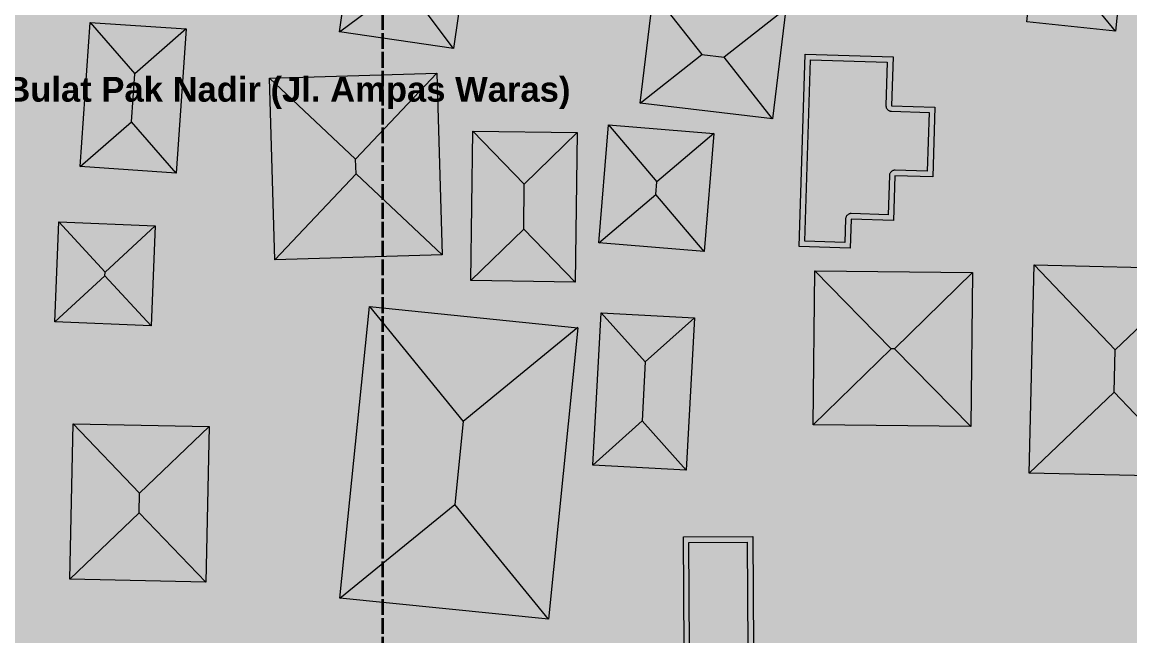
# Model space of a CAD drawing. Header units: metres. Extents: x 305909 to 307171, y 9156037 to 9156671.
# Drawn here: x 306410.9 to 306500.4, y 9156401.9 to 9156451.4 of the extents above; entities that cross this region are included whole.
import ezdxf

# ---------------------------------------------------------------- set-up
doc = ezdxf.new("R2010")
doc.units = ezdxf.units.M
doc.linetypes.add('DASHED', pattern=[1.524, 1.27, -0.254])
for name, color, linetype, lineweight, true_color in [('B-BANGUNAN_PERMUKIMAN', 7, 'Continuous', 13, 0xf0cd8c), ('B-BAYANGAN', 7, 'Continuous', 0, 0x76786c), ('T-BANGUNAN_KLASTER_INTI', 7, 'Continuous', 13, 0xe88c3c), ('T-KLASTER_TEMPE_INTI', 7, 'DASHED', 35, 0xd26e14), ('T-LABEL_ELEMEN', 7, 'Continuous', 0, 0x141414), ('Z-R', 7, 'Continuous', 0, 0xfaf4e6), ('Z-R-UT', 7, 'Continuous', 0, 0xffd699)]:
    doc.layers.add(name, color=color, linetype=linetype, lineweight=lineweight, true_color=true_color)
doc.styles.add('ARIALB', font='arialbd.ttf')

msp = doc.modelspace()

# ---------------------------------------------------------------- hatches: boundary and pattern name
at = {"layer": 'B-BANGUNAN_PERMUKIMAN', "true_color": 0xef9467}
h = msp.add_hatch(color=21, dxfattribs=at)
h.dxf.hatch_style = 1
h.paths.add_polyline_path([(306438.429, 9156463.728), (306442.364, 9156458.455), (306441.798, 9156454.565), (306436.525, 9156450.631), (306438.429, 9156463.728)])
at = {"layer": 'B-BANGUNAN_PERMUKIMAN', "true_color": 0xb87350}
h = msp.add_hatch(color=35, dxfattribs=at)
h.dxf.hatch_style = 1
h.paths.add_polyline_path([(306441.798, 9156454.565), (306442.364, 9156458.455), (306447.637, 9156462.389), (306445.732, 9156449.292), (306441.798, 9156454.565)])
at = {"layer": 'B-BANGUNAN_PERMUKIMAN', "true_color": 0xb97350}
h = msp.add_hatch(color=23, dxfattribs=at)
h.dxf.hatch_style = 1
h.paths.add_polyline_path([(306499.198, 9156450.703), (306495.991, 9156454.653), (306496.122, 9156455.91), (306500.072, 9156459.117), (306499.198, 9156450.703)])
at = {"layer": 'B-BANGUNAN_PERMUKIMAN', "true_color": 0xbf7753}
h = msp.add_hatch(color=23, dxfattribs=at)
h.dxf.hatch_style = 1
h.paths.add_polyline_path([(306436.525, 9156450.631), (306441.798, 9156454.565), (306445.732, 9156449.292), (306436.525, 9156450.631)])
at = {"layer": 'B-BANGUNAN_PERMUKIMAN', "true_color": 0xbe7652}
h = msp.add_hatch(color=23, dxfattribs=at)
h.dxf.hatch_style = 1
h.paths.add_polyline_path([(306495.991, 9156454.653), (306499.198, 9156450.703), (306492.042, 9156451.446), (306495.991, 9156454.653)])
at = {"layer": 'B-BANGUNAN_PERMUKIMAN', "true_color": 0xee9467}
h = msp.add_hatch(color=21, dxfattribs=at)
h.dxf.hatch_style = 1
h.paths.add_polyline_path([(306465.799, 9156448.803), (306460.822, 9156444.883), (306461.879, 9156453.781), (306465.799, 9156448.803)])
at = {"layer": 'B-BANGUNAN_PERMUKIMAN', "true_color": 0xe89165}
h = msp.add_hatch(color=33, dxfattribs=at)
h.dxf.hatch_style = 1
h.paths.add_polyline_path([(306467.59, 9156448.59), (306465.799, 9156448.803), (306461.879, 9156453.781), (306472.568, 9156452.511), (306467.59, 9156448.59)])
at = {"layer": 'B-BANGUNAN_PERMUKIMAN', "true_color": 0xb97350}
h = msp.add_hatch(color=23, dxfattribs=at)
h.dxf.hatch_style = 1
h.paths.add_polyline_path([(306471.511, 9156443.613), (306467.59, 9156448.59), (306472.568, 9156452.511), (306472.568, 9156452.511), (306471.511, 9156443.613)])
at = {"layer": 'B-BANGUNAN_PERMUKIMAN', "true_color": 0xed9367}
h = msp.add_hatch(color=21, dxfattribs=at)
h.dxf.hatch_style = 1
h.paths.add_polyline_path([(306416.382, 9156451.405), (306419.997, 9156447.261), (306419.733, 9156443.379), (306415.588, 9156439.763), (306416.382, 9156451.405)])
at = {"layer": 'B-BANGUNAN_PERMUKIMAN', "true_color": 0xea9165}
h = msp.add_hatch(color=33, dxfattribs=at)
h.dxf.hatch_style = 1
h.paths.add_polyline_path([(306424.142, 9156450.876), (306419.997, 9156447.261), (306416.382, 9156451.405), (306424.142, 9156450.876)])
at = {"layer": 'B-BANGUNAN_PERMUKIMAN', "true_color": 0xba7450}
h = msp.add_hatch(color=23, dxfattribs=at)
h.dxf.hatch_style = 1
h.paths.add_polyline_path([(306419.733, 9156443.379), (306419.997, 9156447.261), (306424.142, 9156450.876), (306423.348, 9156439.235), (306419.733, 9156443.379)])
at = {"layer": 'B-BANGUNAN_PERMUKIMAN', "true_color": 0xd4845c}
h = msp.add_hatch(color=23, dxfattribs=at)
h.dxf.hatch_style = 1
h.paths.add_polyline_path([(306484.615, 9156444.571), (306484.442, 9156438.923), (306481.392, 9156439.016), (306481.281, 9156435.41), (306477.855, 9156435.515), (306477.783, 9156433.169), (306473.66, 9156433.295), (306474.136, 9156448.852), (306481.236, 9156448.635), (306481.115, 9156444.678), (306484.615, 9156444.571)])
at = {"layer": 'B-BANGUNAN_PERMUKIMAN', "true_color": 0xbf7652}
h = msp.add_hatch(color=23, dxfattribs=at)
h.dxf.hatch_style = 1
h.paths.add_polyline_path([(306465.799, 9156448.803), (306467.59, 9156448.59), (306471.511, 9156443.613), (306460.821, 9156444.883), (306460.822, 9156444.883), (306465.799, 9156448.803)])
at = {"layer": 'B-BANGUNAN_PERMUKIMAN', "true_color": 0xec9366}
h = msp.add_hatch(color=33, dxfattribs=at)
h.dxf.hatch_style = 1
h.paths.add_polyline_path([(306444.382, 9156447.304), (306437.834, 9156440.359), (306430.889, 9156446.907), (306444.382, 9156447.304)])
at = {"layer": 'B-BANGUNAN_PERMUKIMAN', "true_color": 0xbc7551}
h = msp.add_hatch(color=23, dxfattribs=at)
h.dxf.hatch_style = 1
h.paths.add_polyline_path([(306444.814, 9156432.621), (306444.814, 9156432.621), (306437.869, 9156439.169), (306437.834, 9156440.359), (306444.382, 9156447.304), (306444.814, 9156432.621)])
at = {"layer": 'B-BANGUNAN_PERMUKIMAN', "true_color": 0xeb9266}
h = msp.add_hatch(color=33, dxfattribs=at)
h.dxf.hatch_style = 1
h.paths.add_polyline_path([(306437.834, 9156440.359), (306437.869, 9156439.169), (306431.321, 9156432.224), (306430.889, 9156446.907), (306437.834, 9156440.359)])
at = {"layer": 'B-BANGUNAN_PERMUKIMAN', "true_color": 0xbd7652}
h = msp.add_hatch(color=23, dxfattribs=at)
h.dxf.hatch_style = 1
h.paths.add_polyline_path([(306419.733, 9156443.379), (306423.348, 9156439.235), (306423.348, 9156439.234), (306415.588, 9156439.763), (306419.733, 9156443.379)])
at = {"layer": 'B-BANGUNAN_PERMUKIMAN', "true_color": 0xec9366}
h = msp.add_hatch(color=33, dxfattribs=at)
h.dxf.hatch_style = 1
h.paths.add_polyline_path([(306447.302, 9156442.613), (306451.456, 9156438.348), (306451.408, 9156434.702), (306447.144, 9156430.548), (306447.302, 9156442.613)])
at = {"layer": 'B-BANGUNAN_PERMUKIMAN', "true_color": 0xeb9266}
h = msp.add_hatch(color=33, dxfattribs=at)
h.dxf.hatch_style = 1
h.paths.add_polyline_path([(306455.721, 9156442.502), (306455.721, 9156442.502), (306451.456, 9156438.348), (306447.302, 9156442.613), (306455.721, 9156442.502)])
at = {"layer": 'B-BANGUNAN_PERMUKIMAN', "true_color": 0xed9467}
h = msp.add_hatch(color=21, dxfattribs=at)
h.dxf.hatch_style = 1
h.paths.add_polyline_path([(306458.261, 9156443.137), (306462.163, 9156438.526), (306462.079, 9156437.514), (306457.467, 9156433.612), (306458.261, 9156443.137)])
at = {"layer": 'B-BANGUNAN_PERMUKIMAN', "true_color": 0xe99165}
h = msp.add_hatch(color=33, dxfattribs=at)
h.dxf.hatch_style = 1
h.paths.add_polyline_path([(306462.163, 9156438.526), (306458.261, 9156443.137), (306466.774, 9156442.428), (306462.163, 9156438.526)])
at = {"layer": 'B-BANGUNAN_PERMUKIMAN', "true_color": 0xbb7451}
h = msp.add_hatch(color=23, dxfattribs=at)
h.dxf.hatch_style = 1
h.paths.add_polyline_path([(306451.408, 9156434.702), (306451.456, 9156438.348), (306455.721, 9156442.502), (306455.562, 9156430.437), (306455.562, 9156430.437), (306451.408, 9156434.702)])
at = {"layer": 'B-BANGUNAN_PERMUKIMAN', "true_color": 0xba7350}
h = msp.add_hatch(color=23, dxfattribs=at)
h.dxf.hatch_style = 1
h.paths.add_polyline_path([(306462.079, 9156437.514), (306462.163, 9156438.526), (306466.774, 9156442.428), (306466.774, 9156442.428), (306465.981, 9156432.903), (306462.079, 9156437.514)])
at = {"layer": 'B-BANGUNAN_PERMUKIMAN', "true_color": 0xbb7451}
h = msp.add_hatch(color=23, dxfattribs=at)
h.dxf.hatch_style = 1
h.paths.add_polyline_path([(306437.869, 9156439.169), (306444.814, 9156432.621), (306431.321, 9156432.224), (306431.321, 9156432.224), (306437.869, 9156439.169)])
at = {"layer": 'B-BANGUNAN_PERMUKIMAN', "true_color": 0xbe7652}
h = msp.add_hatch(color=23, dxfattribs=at)
h.dxf.hatch_style = 1
h.paths.add_polyline_path([(306462.079, 9156437.514), (306465.981, 9156432.903), (306457.467, 9156433.612), (306462.079, 9156437.514)])
at = {"layer": 'B-BANGUNAN_PERMUKIMAN', "true_color": 0xec9366}
h = msp.add_hatch(color=33, dxfattribs=at)
h.dxf.hatch_style = 1
h.paths.add_polyline_path([(306417.598, 9156431.244), (306417.586, 9156430.939), (306413.538, 9156427.209), (306413.537, 9156427.209), (306413.867, 9156435.292), (306417.598, 9156431.244)])
at = {"layer": 'B-BANGUNAN_PERMUKIMAN', "true_color": 0xea9265}
h = msp.add_hatch(color=33, dxfattribs=at)
h.dxf.hatch_style = 1
h.paths.add_polyline_path([(306421.646, 9156434.974), (306417.598, 9156431.244), (306413.867, 9156435.292), (306421.646, 9156434.974)])
at = {"layer": 'B-BANGUNAN_PERMUKIMAN', "true_color": 0xbb7451}
h = msp.add_hatch(color=23, dxfattribs=at)
h.dxf.hatch_style = 1
h.paths.add_polyline_path([(306421.316, 9156426.891), (306417.586, 9156430.939), (306417.598, 9156431.244), (306421.646, 9156434.974), (306421.316, 9156426.891)])
at = {"layer": 'B-BANGUNAN_PERMUKIMAN', "true_color": 0xbc7551}
h = msp.add_hatch(color=23, dxfattribs=at)
h.dxf.hatch_style = 1
h.paths.add_polyline_path([(306451.408, 9156434.702), (306455.562, 9156430.437), (306447.144, 9156430.548), (306451.408, 9156434.702)])
at = {"layer": 'B-BANGUNAN_PERMUKIMAN', "true_color": 0xec9366}
h = msp.add_hatch(color=33, dxfattribs=at)
h.dxf.hatch_style = 1
h.paths.add_polyline_path([(306474.932, 9156431.339), (306474.932, 9156431.339), (306481.084, 9156425.055), (306474.8, 9156418.903), (306474.932, 9156431.339)])
at = {"layer": 'B-BANGUNAN_PERMUKIMAN', "true_color": 0xeb9266}
h = msp.add_hatch(color=33, dxfattribs=at)
h.dxf.hatch_style = 1
h.paths.add_polyline_path([(306481.362, 9156425.052), (306481.084, 9156425.055), (306474.932, 9156431.339), (306487.646, 9156431.204), (306481.362, 9156425.052)])
at = {"layer": 'B-BANGUNAN_PERMUKIMAN', "true_color": 0xbb7451}
h = msp.add_hatch(color=23, dxfattribs=at)
h.dxf.hatch_style = 1
h.paths.add_polyline_path([(306481.362, 9156425.052), (306487.646, 9156431.204), (306487.514, 9156418.768), (306481.362, 9156425.052)])
at = {"layer": 'B-BANGUNAN_PERMUKIMAN', "true_color": 0xec9366}
h = msp.add_hatch(color=33, dxfattribs=at)
h.dxf.hatch_style = 1
h.paths.add_polyline_path([(306499.167, 9156424.96), (306499.086, 9156421.55), (306492.232, 9156415.013), (306492.232, 9156415.013), (306492.629, 9156431.814), (306499.167, 9156424.96)])
at = {"layer": 'B-BANGUNAN_PERMUKIMAN', "true_color": 0xeb9266}
h = msp.add_hatch(color=33, dxfattribs=at)
h.dxf.hatch_style = 1
h.paths.add_polyline_path([(306506.021, 9156431.497), (306506.021, 9156431.497), (306499.167, 9156424.96), (306492.629, 9156431.814), (306506.021, 9156431.497)])
at = {"layer": 'B-BANGUNAN_PERMUKIMAN', "true_color": 0xbb7451}
h = msp.add_hatch(color=23, dxfattribs=at)
h.dxf.hatch_style = 1
h.paths.add_polyline_path([(306499.086, 9156421.55), (306499.167, 9156424.96), (306506.021, 9156431.497), (306505.624, 9156414.696), (306499.086, 9156421.55)])
at = {"layer": 'B-BANGUNAN_PERMUKIMAN', "true_color": 0xbd7552}
h = msp.add_hatch(color=23, dxfattribs=at)
h.dxf.hatch_style = 1
h.paths.add_polyline_path([(306417.586, 9156430.939), (306421.316, 9156426.891), (306413.538, 9156427.209), (306417.586, 9156430.939)])
at = {"layer": 'B-BANGUNAN_PERMUKIMAN', "true_color": 0xee9467}
h = msp.add_hatch(color=21, dxfattribs=at)
h.dxf.hatch_style = 1
h.paths.add_polyline_path([(306446.519, 9156419.182), (306445.84, 9156412.477), (306436.568, 9156404.907), (306438.949, 9156428.455), (306446.519, 9156419.182)])
at = {"layer": 'B-BANGUNAN_PERMUKIMAN', "true_color": 0xe99165}
h = msp.add_hatch(color=33, dxfattribs=at)
h.dxf.hatch_style = 1
h.paths.add_polyline_path([(306446.519, 9156419.182), (306438.949, 9156428.455), (306455.791, 9156426.752), (306446.519, 9156419.182)])
at = {"layer": 'B-BANGUNAN_PERMUKIMAN', "true_color": 0xed9366}
h = msp.add_hatch(color=21, dxfattribs=at)
h.dxf.hatch_style = 1
h.paths.add_polyline_path([(306461.222, 9156423.979), (306460.966, 9156419.216), (306456.993, 9156415.649), (306457.655, 9156427.952), (306461.222, 9156423.979)])
at = {"layer": 'B-BANGUNAN_PERMUKIMAN', "true_color": 0xea9265}
h = msp.add_hatch(color=33, dxfattribs=at)
h.dxf.hatch_style = 1
h.paths.add_polyline_path([(306461.222, 9156423.979), (306457.655, 9156427.952), (306457.655, 9156427.952), (306465.195, 9156427.547), (306461.222, 9156423.979)])
at = {"layer": 'B-BANGUNAN_PERMUKIMAN', "true_color": 0xba7451}
h = msp.add_hatch(color=23, dxfattribs=at)
h.dxf.hatch_style = 1
h.paths.add_polyline_path([(306464.533, 9156415.244), (306464.533, 9156415.244), (306460.966, 9156419.216), (306461.222, 9156423.979), (306465.195, 9156427.547), (306464.533, 9156415.244)])
at = {"layer": 'B-BANGUNAN_PERMUKIMAN', "true_color": 0xb97350}
h = msp.add_hatch(color=23, dxfattribs=at)
h.dxf.hatch_style = 1
h.paths.add_polyline_path([(306453.41, 9156403.204), (306445.84, 9156412.477), (306446.519, 9156419.182), (306455.791, 9156426.752), (306455.792, 9156426.751), (306453.41, 9156403.204)])
at = {"layer": 'B-BANGUNAN_PERMUKIMAN', "true_color": 0xbc7551}
h = msp.add_hatch(color=23, dxfattribs=at)
h.dxf.hatch_style = 1
h.paths.add_polyline_path([(306474.8, 9156418.903), (306481.084, 9156425.055), (306481.362, 9156425.052), (306487.514, 9156418.768), (306474.8, 9156418.903)])
h = msp.add_hatch(color=23, dxfattribs=at)
h.dxf.hatch_style = 1
h.paths.add_polyline_path([(306499.086, 9156421.55), (306505.624, 9156414.696), (306505.624, 9156414.696), (306492.232, 9156415.013), (306499.086, 9156421.55)])
at = {"layer": 'B-BANGUNAN_PERMUKIMAN', "true_color": 0xec9366}
h = msp.add_hatch(color=33, dxfattribs=at)
h.dxf.hatch_style = 1
h.paths.add_polyline_path([(306415.014, 9156418.994), (306420.389, 9156413.388), (306420.355, 9156411.801), (306414.749, 9156406.426), (306414.749, 9156406.426), (306415.014, 9156418.994)])
at = {"layer": 'B-BANGUNAN_PERMUKIMAN', "true_color": 0xeb9266}
h = msp.add_hatch(color=33, dxfattribs=at)
h.dxf.hatch_style = 1
h.paths.add_polyline_path([(306425.995, 9156418.762), (306425.995, 9156418.762), (306420.389, 9156413.388), (306415.014, 9156418.994), (306425.995, 9156418.762)])
at = {"layer": 'B-BANGUNAN_PERMUKIMAN', "true_color": 0xbb7451}
h = msp.add_hatch(color=23, dxfattribs=at)
h.dxf.hatch_style = 1
h.paths.add_polyline_path([(306420.355, 9156411.801), (306420.389, 9156413.388), (306425.995, 9156418.762), (306425.73, 9156406.195), (306420.355, 9156411.801)])
at = {"layer": 'B-BANGUNAN_PERMUKIMAN', "true_color": 0xbd7552}
h = msp.add_hatch(color=23, dxfattribs=at)
h.dxf.hatch_style = 1
h.paths.add_polyline_path([(306460.966, 9156419.216), (306464.533, 9156415.244), (306456.993, 9156415.649), (306460.966, 9156419.216)])
at = {"layer": 'B-BANGUNAN_PERMUKIMAN', "true_color": 0xbe7652}
h = msp.add_hatch(color=23, dxfattribs=at)
h.dxf.hatch_style = 1
h.paths.add_polyline_path([(306436.568, 9156404.907), (306436.568, 9156404.907), (306445.84, 9156412.477), (306453.41, 9156403.204), (306436.568, 9156404.907)])
at = {"layer": 'B-BANGUNAN_PERMUKIMAN', "true_color": 0xbc7551}
h = msp.add_hatch(color=23, dxfattribs=at)
h.dxf.hatch_style = 1
h.paths.add_polyline_path([(306420.355, 9156411.801), (306425.73, 9156406.195), (306414.749, 9156406.426), (306420.355, 9156411.801)])
at = {"layer": 'B-BANGUNAN_PERMUKIMAN', "true_color": 0xd4845c}
h = msp.add_hatch(color=23, dxfattribs=at)
h.dxf.hatch_style = 1
h.paths.add_polyline_path([(306469.911, 9156409.888), (306469.968, 9156400.901), (306486.054, 9156401.002), (306486.116, 9156391.153), (306460.875, 9156390.994), (306460.813, 9156400.843), (306464.36, 9156400.866), (306464.303, 9156409.852), (306469.911, 9156409.888)])
at = {"layer": 'B-BAYANGAN', "true_color": 0x76786c}
h = msp.add_hatch(color=8, dxfattribs=at)
h.dxf.hatch_style = 1
h.paths.add_polyline_path([(306448.387, 9156461.639), (306446.482, 9156448.542), (306437.274, 9156449.881), (306439.179, 9156462.978), (306448.387, 9156461.639)])
h = msp.add_hatch(color=8, dxfattribs=at)
h.dxf.hatch_style = 1
h.paths.add_polyline_path([(306435.717, 9156460.501), (306434.681, 9156450.992), (306425.788, 9156451.961), (306426.823, 9156461.47), (306435.717, 9156460.501)])
h = msp.add_hatch(color=8, dxfattribs=at)
h.dxf.hatch_style = 1
h.paths.add_polyline_path([(306435.717, 9156460.501), (306434.681, 9156450.992), (306425.788, 9156451.961), (306426.823, 9156461.47), (306435.717, 9156460.501)])
h = msp.add_hatch(color=8, dxfattribs=at)
h.dxf.hatch_style = 1
h.paths.add_polyline_path([(306500.822, 9156458.367), (306499.948, 9156449.953), (306492.791, 9156450.696), (306493.664, 9156459.109), (306500.822, 9156458.367)])
h = msp.add_hatch(color=8, dxfattribs=at)
h.dxf.hatch_style = 1
h.paths.add_polyline_path([(306473.318, 9156451.761), (306472.261, 9156442.863), (306461.571, 9156444.133), (306462.629, 9156453.031), (306473.318, 9156451.761)])
h = msp.add_hatch(color=8, dxfattribs=at)
h.dxf.hatch_style = 1
h.paths.add_polyline_path([(306424.892, 9156450.126), (306424.098, 9156438.484), (306416.338, 9156439.013), (306417.132, 9156450.655), (306424.892, 9156450.126)])
h = msp.add_hatch(color=8, dxfattribs=at)
h.dxf.hatch_style = 1
h.paths.add_polyline_path([(306424.892, 9156450.126), (306424.098, 9156438.484), (306416.338, 9156439.013), (306417.132, 9156450.655), (306424.892, 9156450.126)])
h = msp.add_hatch(color=8, dxfattribs=at)
h.dxf.hatch_style = 1
h.paths.add_polyline_path([(306485.365, 9156443.821), (306485.192, 9156438.173), (306482.142, 9156438.266), (306482.031, 9156434.66), (306478.605, 9156434.765), (306478.533, 9156432.419), (306474.41, 9156432.545), (306474.886, 9156448.102), (306481.986, 9156447.885), (306481.865, 9156443.928), (306485.365, 9156443.821)])
h = msp.add_hatch(color=8, dxfattribs=at)
h.dxf.hatch_style = 1
h.paths.add_polyline_path([(306445.564, 9156431.871), (306432.071, 9156431.474), (306431.639, 9156446.157), (306445.133, 9156446.554), (306445.564, 9156431.871)])
h = msp.add_hatch(color=8, dxfattribs=at)
h.dxf.hatch_style = 1
h.paths.add_polyline_path([(306445.564, 9156431.871), (306432.071, 9156431.474), (306431.639, 9156446.157), (306445.133, 9156446.554), (306445.564, 9156431.871)])
h = msp.add_hatch(color=8, dxfattribs=at)
h.dxf.hatch_style = 1
h.paths.add_polyline_path([(306456.471, 9156441.752), (306456.312, 9156429.687), (306447.894, 9156429.798), (306448.052, 9156441.863), (306456.471, 9156441.752)])
h = msp.add_hatch(color=8, dxfattribs=at)
h.dxf.hatch_style = 1
h.paths.add_polyline_path([(306467.524, 9156441.678), (306466.731, 9156432.153), (306458.217, 9156432.862), (306459.011, 9156442.387), (306467.524, 9156441.678)])
h = msp.add_hatch(color=8, dxfattribs=at)
h.dxf.hatch_style = 1
h.paths.add_polyline_path([(306422.396, 9156434.224), (306422.066, 9156426.141), (306414.287, 9156426.459), (306414.617, 9156434.542), (306422.396, 9156434.224)])
h = msp.add_hatch(color=8, dxfattribs=at)
h.dxf.hatch_style = 1
h.paths.add_polyline_path([(306422.396, 9156434.224), (306422.066, 9156426.141), (306414.287, 9156426.459), (306414.617, 9156434.542), (306422.396, 9156434.224)])
h = msp.add_hatch(color=8, dxfattribs=at)
h.dxf.hatch_style = 1
h.paths.add_polyline_path([(306506.771, 9156430.747), (306506.374, 9156413.946), (306492.982, 9156414.263), (306493.379, 9156431.064), (306506.771, 9156430.747)])
h = msp.add_hatch(color=8, dxfattribs=at)
h.dxf.hatch_style = 1
h.paths.add_polyline_path([(306488.396, 9156430.454), (306488.264, 9156418.018), (306475.55, 9156418.153), (306475.682, 9156430.589), (306488.396, 9156430.454)])
h = msp.add_hatch(color=8, dxfattribs=at)
h.dxf.hatch_style = 1
h.paths.add_polyline_path([(306456.542, 9156426.001), (306454.16, 9156402.454), (306437.317, 9156404.157), (306439.699, 9156427.705), (306456.542, 9156426.001)])
h = msp.add_hatch(color=8, dxfattribs=at)
h.dxf.hatch_style = 1
h.paths.add_polyline_path([(306465.945, 9156426.797), (306465.283, 9156414.494), (306457.743, 9156414.899), (306458.405, 9156427.202), (306465.945, 9156426.797)])
h = msp.add_hatch(color=8, dxfattribs=at)
h.dxf.hatch_style = 1
h.paths.add_polyline_path([(306426.745, 9156418.012), (306426.48, 9156405.445), (306415.499, 9156405.676), (306415.764, 9156418.244), (306426.745, 9156418.012)])
h = msp.add_hatch(color=8, dxfattribs=at)
h.dxf.hatch_style = 1
h.paths.add_polyline_path([(306426.745, 9156418.012), (306426.48, 9156405.445), (306415.499, 9156405.676), (306415.764, 9156418.244), (306426.745, 9156418.012)])
h = msp.add_hatch(color=8, dxfattribs=at)
h.dxf.hatch_style = 1
h.paths.add_polyline_path([(306470.661, 9156409.138), (306470.718, 9156400.151), (306486.804, 9156400.252), (306486.866, 9156390.403), (306461.625, 9156390.244), (306461.563, 9156400.093), (306465.11, 9156400.116), (306465.053, 9156409.102), (306470.661, 9156409.138)])
at = {"layer": 'T-BANGUNAN_KLASTER_INTI', "true_color": 0xffb32c}
h = msp.add_hatch(color=40, dxfattribs=at)
h.dxf.hatch_style = 1
h.paths.add_polyline_path([(306416.382, 9156451.405), (306419.997, 9156447.261), (306419.733, 9156443.379), (306415.588, 9156439.763), (306416.382, 9156451.405)])
at = {"layer": 'T-BANGUNAN_KLASTER_INTI', "true_color": 0xffb02c}
h = msp.add_hatch(color=40, dxfattribs=at)
h.dxf.hatch_style = 1
h.paths.add_polyline_path([(306424.142, 9156450.876), (306419.997, 9156447.261), (306416.382, 9156451.405), (306424.142, 9156450.876)])
at = {"layer": 'T-BANGUNAN_KLASTER_INTI', "true_color": 0xd18c23}
h = msp.add_hatch(color=42, dxfattribs=at)
h.dxf.hatch_style = 1
h.paths.add_polyline_path([(306419.733, 9156443.379), (306419.997, 9156447.261), (306424.142, 9156450.876), (306423.348, 9156439.235), (306419.733, 9156443.379)])
at = {"layer": 'T-BANGUNAN_KLASTER_INTI', "true_color": 0xffb22c}
h = msp.add_hatch(color=40, dxfattribs=at)
h.dxf.hatch_style = 1
h.paths.add_polyline_path([(306444.382, 9156447.304), (306437.834, 9156440.359), (306430.889, 9156446.907), (306444.382, 9156447.304)])
at = {"layer": 'T-BANGUNAN_KLASTER_INTI', "true_color": 0xd38e23}
h = msp.add_hatch(color=42, dxfattribs=at)
h.dxf.hatch_style = 1
h.paths.add_polyline_path([(306444.814, 9156432.621), (306444.814, 9156432.621), (306437.869, 9156439.169), (306437.834, 9156440.359), (306444.382, 9156447.304), (306444.814, 9156432.621)])
at = {"layer": 'T-BANGUNAN_KLASTER_INTI', "true_color": 0xffb12c}
h = msp.add_hatch(color=40, dxfattribs=at)
h.dxf.hatch_style = 1
h.paths.add_polyline_path([(306437.834, 9156440.359), (306437.869, 9156439.169), (306431.321, 9156432.224), (306430.889, 9156446.907), (306437.834, 9156440.359)])
at = {"layer": 'T-BANGUNAN_KLASTER_INTI', "true_color": 0xd48f23}
h = msp.add_hatch(color=42, dxfattribs=at)
h.dxf.hatch_style = 1
h.paths.add_polyline_path([(306419.733, 9156443.379), (306423.348, 9156439.235), (306423.348, 9156439.234), (306415.588, 9156439.763), (306419.733, 9156443.379)])
at = {"layer": 'T-BANGUNAN_KLASTER_INTI', "true_color": 0xd28d23}
h = msp.add_hatch(color=42, dxfattribs=at)
h.dxf.hatch_style = 1
h.paths.add_polyline_path([(306437.869, 9156439.169), (306444.814, 9156432.621), (306431.321, 9156432.224), (306431.321, 9156432.224), (306437.869, 9156439.169)])
at = {"layer": 'T-BANGUNAN_KLASTER_INTI', "true_color": 0xffb22c}
h = msp.add_hatch(color=40, dxfattribs=at)
h.dxf.hatch_style = 1
h.paths.add_polyline_path([(306417.598, 9156431.244), (306417.586, 9156430.939), (306413.538, 9156427.209), (306413.537, 9156427.209), (306413.867, 9156435.292), (306417.598, 9156431.244)])
at = {"layer": 'T-BANGUNAN_KLASTER_INTI', "true_color": 0xffb12c}
h = msp.add_hatch(color=40, dxfattribs=at)
h.dxf.hatch_style = 1
h.paths.add_polyline_path([(306421.646, 9156434.974), (306417.598, 9156431.244), (306413.867, 9156435.292), (306421.646, 9156434.974)])
at = {"layer": 'T-BANGUNAN_KLASTER_INTI', "true_color": 0xd18d23}
h = msp.add_hatch(color=42, dxfattribs=at)
h.dxf.hatch_style = 1
h.paths.add_polyline_path([(306421.316, 9156426.891), (306417.586, 9156430.939), (306417.598, 9156431.244), (306421.646, 9156434.974), (306421.316, 9156426.891)])
at = {"layer": 'T-BANGUNAN_KLASTER_INTI', "true_color": 0xd48e23}
h = msp.add_hatch(color=42, dxfattribs=at)
h.dxf.hatch_style = 1
h.paths.add_polyline_path([(306417.586, 9156430.939), (306421.316, 9156426.891), (306413.538, 9156427.209), (306417.586, 9156430.939)])
at = {"layer": 'T-BANGUNAN_KLASTER_INTI', "true_color": 0xffb22c}
h = msp.add_hatch(color=40, dxfattribs=at)
h.dxf.hatch_style = 1
h.paths.add_polyline_path([(306415.014, 9156418.994), (306420.389, 9156413.388), (306420.355, 9156411.801), (306414.749, 9156406.426), (306414.749, 9156406.426), (306415.014, 9156418.994)])
at = {"layer": 'T-BANGUNAN_KLASTER_INTI', "true_color": 0xffb12c}
h = msp.add_hatch(color=40, dxfattribs=at)
h.dxf.hatch_style = 1
h.paths.add_polyline_path([(306425.995, 9156418.762), (306425.995, 9156418.762), (306420.389, 9156413.388), (306415.014, 9156418.994), (306425.995, 9156418.762)])
at = {"layer": 'T-BANGUNAN_KLASTER_INTI', "true_color": 0xd28d23}
h = msp.add_hatch(color=42, dxfattribs=at)
h.dxf.hatch_style = 1
h.paths.add_polyline_path([(306420.355, 9156411.801), (306420.389, 9156413.388), (306425.995, 9156418.762), (306425.73, 9156406.195), (306420.355, 9156411.801)])
at = {"layer": 'T-BANGUNAN_KLASTER_INTI', "true_color": 0xd38e23}
h = msp.add_hatch(color=42, dxfattribs=at)
h.dxf.hatch_style = 1
h.paths.add_polyline_path([(306420.355, 9156411.801), (306425.73, 9156406.195), (306414.749, 9156406.426), (306420.355, 9156411.801)])
at = {"layer": 'Z-R', "true_color": 0xf4f2ec}
h = msp.add_hatch(color=7, dxfattribs=at)
h.dxf.hatch_style = 1
h.paths.add_polyline_path([(306624.289, 9156242.595), (306556.388, 9156238.052), (306554.003, 9156281.952), (306509.625, 9156279.089), (306499.604, 9156305.811), (306466.679, 9156301.994), (306472.882, 9156235.666), (306497.912, 9156229.062), (306526.804, 9156228.986), (306531.575, 9156219.919), (306532.491, 9156127.582), (306486.314, 9156132.333), (306393.989, 9156155.199), (306332.726, 9156171.593), (306288.72, 9156190.576), (306259.621, 9156211.151), (306259.621, 9156409.341), (306281.946, 9156409.003), (306338.236, 9156402.748), (306341.903, 9156461.433), (306341.903, 9156461.433), (306341.904, 9156461.433), (306369.777, 9156457.841), (306369.778, 9156457.841), (306369.779, 9156457.84), (306369.78, 9156457.84), (306369.78, 9156457.84), (306369.781, 9156457.839), (306369.782, 9156457.838), (306369.783, 9156457.838), (306369.783, 9156457.837), (306369.784, 9156457.836), (306369.784, 9156457.835), (306369.785, 9156457.834), (306369.785, 9156457.833), (306369.785, 9156457.832), (306369.785, 9156457.831), (306369.785, 9156457.83), (306369.785, 9156457.829), (306360, 9156400.45), (306360, 9156400.449), (306360, 9156400.449), (306360, 9156380), (306360, 9156380), (306360, 9156380), (306440, 9156380), (306440, 9156380), (306440, 9156380), (306440, 9156532.835), (306440, 9156532.835), (306440, 9156532.835), (306424.61, 9156536.081), (306424.61, 9156536.081), (306385.74, 9156542.791), (306385.74, 9156542.791), (306305.003, 9156549.608), (306305.003, 9156549.608), (306259.621, 9156554.648), (306259.621, 9156558.541), (306291.75, 9156555.548), (306369.455, 9156545.532), (306504.834, 9156523.084), (306572.178, 9156510.306), (306677.166, 9156490.276), (306764.133, 9156475.064), (306735.941, 9156145.416), (306694.109, 9156139.201), (306694.292, 9156206.558), (306623.212, 9156213.87), (306624.289, 9156242.595)])
at = {"layer": 'Z-R-UT', "true_color": 0xfae9cc}
h = msp.add_hatch(color=254, dxfattribs=at)
h.dxf.hatch_style = 1
h.paths.add_polyline_path([(306385.919, 9156542.76), (306424.61, 9156536.081), (306424.61, 9156536.081), (306440, 9156532.835), (306440, 9156532.835), (306440, 9156532.835), (306440, 9156380), (306440, 9156380), (306440, 9156380), (306385.919, 9156380), (306385.919, 9156466.63), (306386.344, 9156466.524), (306386.561, 9156467.851), (306386.602, 9156468.043), (306386.661, 9156468.23), (306386.739, 9156468.41), (306386.834, 9156468.582), (306386.945, 9156468.744), (306387.072, 9156468.894), (306387.213, 9156469.031), (306387.366, 9156469.153), (306387.531, 9156469.26), (306387.705, 9156469.35), (306387.888, 9156469.422), (306388.076, 9156469.476), (306388.27, 9156469.512), (306388.465, 9156469.528), (306388.661, 9156469.526), (306388.856, 9156469.504), (306398.831, 9156467.878), (306399.406, 9156469.094), (306399.968, 9156470.665), (306400.373, 9156472.283), (306400.618, 9156473.934), (306400.7, 9156475.6), (306400.638, 9156476.859), (306391.105, 9156478.896), (306390.915, 9156478.946), (306390.731, 9156479.015), (306390.555, 9156479.101), (306390.388, 9156479.205), (306390.232, 9156479.324), (306390.089, 9156479.458), (306389.959, 9156479.605), (306389.844, 9156479.764), (306389.746, 9156479.934), (306389.664, 9156480.113), (306389.601, 9156480.298), (306389.556, 9156480.489), (306389.53, 9156480.684), (306389.523, 9156480.88), (306389.535, 9156481.076), (306389.567, 9156481.27), (306390.119, 9156483.854), (306385.919, 9156484.648), (306385.919, 9156542.76)])

# ---------------------------------------------------------------- linework, layer by layer
at = {"layer": 'B-BANGUNAN_PERMUKIMAN', "color": 27, "lineweight": 9, "true_color": 0x744832}
for p, q in [((306436.525, 9156450.631), (306441.798, 9156454.565)), ((306445.732, 9156449.292), (306441.798, 9156454.565)), ((306499.198, 9156450.703), (306495.991, 9156454.653)), ((306461.879, 9156453.781), (306465.799, 9156448.803)), ((306472.568, 9156452.511), (306467.59, 9156448.59)), ((306416.382, 9156451.405), (306419.997, 9156447.261)), ((306424.142, 9156450.876), (306419.997, 9156447.261)), ((306460.822, 9156444.883), (306465.799, 9156448.803)), ((306465.799, 9156448.803), (306467.59, 9156448.59)), ((306471.511, 9156443.613), (306467.59, 9156448.59)), ((306419.733, 9156443.379), (306419.997, 9156447.261)), ((306444.382, 9156447.304), (306437.834, 9156440.359)), ((306430.889, 9156446.907), (306437.834, 9156440.359)), ((306415.588, 9156439.763), (306419.733, 9156443.379)), ((306423.348, 9156439.235), (306419.733, 9156443.379)), ((306447.302, 9156442.613), (306451.456, 9156438.348)), ((306458.261, 9156443.137), (306462.163, 9156438.526)), ((306455.721, 9156442.502), (306451.456, 9156438.348)), ((306466.774, 9156442.428), (306462.163, 9156438.526)), ((306437.869, 9156439.169), (306437.834, 9156440.359)), ((306431.321, 9156432.224), (306437.869, 9156439.169)), ((306444.814, 9156432.621), (306437.869, 9156439.169)), ((306451.408, 9156434.702), (306451.456, 9156438.348)), ((306462.079, 9156437.514), (306462.163, 9156438.526)), ((306457.467, 9156433.612), (306462.079, 9156437.514)), ((306465.981, 9156432.903), (306462.079, 9156437.514)), ((306413.867, 9156435.292), (306417.598, 9156431.244)), ((306421.646, 9156434.974), (306417.598, 9156431.244)), ((306447.144, 9156430.548), (306451.408, 9156434.702)), ((306455.562, 9156430.437), (306451.408, 9156434.702)), ((306417.586, 9156430.939), (306417.598, 9156431.244)), ((306474.932, 9156431.339), (306481.084, 9156425.055)), ((306487.646, 9156431.204), (306481.362, 9156425.052)), ((306492.629, 9156431.814), (306499.167, 9156424.96)), ((306506.021, 9156431.497), (306499.167, 9156424.96)), ((306413.538, 9156427.209), (306417.586, 9156430.939)), ((306421.316, 9156426.891), (306417.586, 9156430.939)), ((306438.949, 9156428.455), (306446.519, 9156419.182)), ((306457.655, 9156427.952), (306461.222, 9156423.979)), ((306465.195, 9156427.547), (306461.222, 9156423.979)), ((306455.791, 9156426.752), (306446.519, 9156419.182)), ((306474.8, 9156418.903), (306481.084, 9156425.055)), ((306481.362, 9156425.052), (306481.084, 9156425.055)), ((306487.514, 9156418.768), (306481.362, 9156425.052)), ((306499.086, 9156421.55), (306499.167, 9156424.96)), ((306461.222, 9156423.979), (306460.966, 9156419.216)), ((306492.232, 9156415.013), (306499.086, 9156421.55)), ((306505.624, 9156414.696), (306499.086, 9156421.55)), ((306415.014, 9156418.994), (306420.389, 9156413.388)), ((306425.995, 9156418.762), (306420.389, 9156413.388)), ((306446.519, 9156419.182), (306445.84, 9156412.477)), ((306456.993, 9156415.649), (306460.966, 9156419.216)), ((306464.533, 9156415.244), (306460.966, 9156419.216)), ((306420.355, 9156411.801), (306420.389, 9156413.388)), ((306436.568, 9156404.907), (306445.84, 9156412.477)), ((306453.41, 9156403.204), (306445.84, 9156412.477)), ((306414.749, 9156406.426), (306420.355, 9156411.801)), ((306425.73, 9156406.195), (306420.355, 9156411.801))]:
    msp.add_line(p, q, dxfattribs=at)
at = {"layer": 'B-BANGUNAN_PERMUKIMAN', "color": 27, "lineweight": 13, "true_color": 0x744832}
for points in [[(306447.637, 9156462.389), (306445.732, 9156449.292), (306436.524, 9156450.631), (306438.429, 9156463.728), (306447.637, 9156462.389)], [(306500.072, 9156459.117), (306499.198, 9156450.703), (306492.041, 9156451.446), (306492.914, 9156459.859), (306500.072, 9156459.117)], [(306472.568, 9156452.511), (306471.511, 9156443.613), (306460.821, 9156444.883), (306461.879, 9156453.781), (306472.568, 9156452.511)], [(306424.142, 9156450.876), (306423.348, 9156439.234), (306415.588, 9156439.763), (306416.382, 9156451.405), (306424.142, 9156450.876)], [(306484.615, 9156444.571), (306484.442, 9156438.923), (306481.392, 9156439.016), (306481.281, 9156435.41), (306477.855, 9156435.515), (306477.783, 9156433.169), (306473.66, 9156433.295), (306474.136, 9156448.852), (306481.236, 9156448.635), (306481.115, 9156444.678), (306484.615, 9156444.571)], [(306444.814, 9156432.621), (306431.321, 9156432.224), (306430.889, 9156446.907), (306444.383, 9156447.304), (306444.814, 9156432.621)], [(306455.721, 9156442.502), (306455.562, 9156430.437), (306447.144, 9156430.548), (306447.302, 9156442.613), (306455.721, 9156442.502)], [(306466.774, 9156442.428), (306465.981, 9156432.903), (306457.467, 9156433.612), (306458.261, 9156443.137), (306466.774, 9156442.428)], [(306421.646, 9156434.974), (306421.316, 9156426.891), (306413.537, 9156427.209), (306413.867, 9156435.292), (306421.646, 9156434.974)], [(306487.646, 9156431.204), (306487.514, 9156418.768), (306474.8, 9156418.903), (306474.932, 9156431.339), (306487.646, 9156431.204)], [(306506.021, 9156431.497), (306505.624, 9156414.696), (306492.232, 9156415.013), (306492.629, 9156431.814), (306506.021, 9156431.497)], [(306455.792, 9156426.751), (306453.41, 9156403.204), (306436.567, 9156404.907), (306438.949, 9156428.455), (306455.792, 9156426.751)], [(306465.195, 9156427.547), (306464.533, 9156415.244), (306456.993, 9156415.649), (306457.655, 9156427.952), (306465.195, 9156427.547)], [(306425.995, 9156418.762), (306425.73, 9156406.195), (306414.749, 9156406.426), (306415.014, 9156418.994), (306425.995, 9156418.762)], [(306469.911, 9156409.888), (306469.968, 9156400.901), (306486.054, 9156401.002), (306486.116, 9156391.153), (306460.875, 9156390.994), (306460.813, 9156400.843), (306464.36, 9156400.866), (306464.303, 9156409.852), (306469.911, 9156409.888)]]:
    msp.add_lwpolyline(points, close=True, dxfattribs=at)
at = {"layer": 'B-BANGUNAN_PERMUKIMAN', "color": 21, "lineweight": 9, "true_color": 0xfa9b6c}
msp.add_lwpolyline([(306484.152, 9156444.135), (306484.006, 9156439.386), (306481.406, 9156439.466), (306481.361, 9156439.465), (306481.318, 9156439.46), (306481.274, 9156439.451), (306481.232, 9156439.437), (306481.192, 9156439.419), (306481.153, 9156439.398), (306481.117, 9156439.373), (306481.083, 9156439.344), (306481.053, 9156439.312), (306481.025, 9156439.277), (306481.002, 9156439.24), (306480.982, 9156439.201), (306480.965, 9156439.16), (306480.953, 9156439.117), (306480.946, 9156439.074), (306480.942, 9156439.03), (306480.845, 9156435.874), (306477.869, 9156435.965), (306477.825, 9156435.964), (306477.781, 9156435.959), (306477.738, 9156435.95), (306477.696, 9156435.936), (306477.655, 9156435.918), (306477.617, 9156435.897), (306477.581, 9156435.872), (306477.547, 9156435.843), (306477.516, 9156435.811), (306477.489, 9156435.777), (306477.465, 9156435.739), (306477.445, 9156435.7), (306477.429, 9156435.659), (306477.417, 9156435.616), (306477.409, 9156435.573), (306477.406, 9156435.529), (306477.347, 9156433.632), (306474.123, 9156433.731), (306474.572, 9156448.389), (306480.772, 9156448.199), (306480.665, 9156444.692), (306480.666, 9156444.648), (306480.671, 9156444.604), (306480.68, 9156444.561), (306480.694, 9156444.519), (306480.712, 9156444.478), (306480.733, 9156444.44), (306480.758, 9156444.403), (306480.787, 9156444.37), (306480.819, 9156444.339), (306480.853, 9156444.312), (306480.891, 9156444.288), (306480.93, 9156444.268), (306480.971, 9156444.252), (306481.014, 9156444.24), (306481.057, 9156444.232), (306481.101, 9156444.228), (306484.152, 9156444.135)], close=True, dxfattribs=at)
msp.add_lwpolyline([(306464.809, 9156400.868), (306464.756, 9156409.405), (306469.464, 9156409.435), (306469.464, 9156409.435), (306469.518, 9156400.898)], dxfattribs=at)
at = {"layer": 'T-BANGUNAN_KLASTER_INTI', "color": 46, "lineweight": 9, "true_color": 0x825816}
for p, q in [((306416.382, 9156451.405), (306419.997, 9156447.261)), ((306424.142, 9156450.876), (306419.997, 9156447.261)), ((306419.733, 9156443.379), (306419.997, 9156447.261)), ((306444.382, 9156447.304), (306437.834, 9156440.359)), ((306430.889, 9156446.907), (306437.834, 9156440.359)), ((306415.588, 9156439.763), (306419.733, 9156443.379)), ((306423.348, 9156439.235), (306419.733, 9156443.379)), ((306437.869, 9156439.169), (306437.834, 9156440.359)), ((306431.321, 9156432.224), (306437.869, 9156439.169)), ((306444.814, 9156432.621), (306437.869, 9156439.169)), ((306413.867, 9156435.292), (306417.598, 9156431.244)), ((306421.646, 9156434.974), (306417.598, 9156431.244)), ((306417.586, 9156430.939), (306417.598, 9156431.244)), ((306413.538, 9156427.209), (306417.586, 9156430.939)), ((306421.316, 9156426.891), (306417.586, 9156430.939)), ((306415.014, 9156418.994), (306420.389, 9156413.388)), ((306425.995, 9156418.762), (306420.389, 9156413.388)), ((306420.355, 9156411.801), (306420.389, 9156413.388)), ((306414.749, 9156406.426), (306420.355, 9156411.801)), ((306425.73, 9156406.195), (306420.355, 9156411.801))]:
    msp.add_line(p, q, dxfattribs=at)
at = {"layer": 'T-BANGUNAN_KLASTER_INTI', "color": 46, "lineweight": 13, "true_color": 0x825816}
for points in [[(306424.142, 9156450.876), (306423.348, 9156439.234), (306415.588, 9156439.763), (306416.382, 9156451.405), (306424.142, 9156450.876)], [(306444.814, 9156432.621), (306431.321, 9156432.224), (306430.889, 9156446.907), (306444.383, 9156447.304), (306444.814, 9156432.621)], [(306421.646, 9156434.974), (306421.316, 9156426.891), (306413.537, 9156427.209), (306413.867, 9156435.292), (306421.646, 9156434.974)], [(306425.995, 9156418.762), (306425.73, 9156406.195), (306414.749, 9156406.426), (306415.014, 9156418.994), (306425.995, 9156418.762)]]:
    msp.add_lwpolyline(points, close=True, dxfattribs=at)
at = {"layer": 'T-KLASTER_TEMPE_INTI'}
msp.add_lwpolyline([(306160.523, 9156563.133), (306186.122, 9156560.815), (306186.122, 9156560.815), (306215.657, 9156559.53), (306215.657, 9156559.53), (306305.003, 9156549.608), (306305.003, 9156549.608), (306385.74, 9156542.791), (306385.74, 9156542.791), (306424.61, 9156536.081), (306424.61, 9156536.081), (306440, 9156532.835), (306440, 9156532.835), (306440, 9156532.835), (306440, 9156380)], dxfattribs=at)

# ---------------------------------------------------------------- texts
at = {"layer": 'T-LABEL_ELEMEN', "color": 26, "true_color": 0x8c1e0a, "insert": (306384.7, 9156445.7), "char_height": 2, "attachment_point": 4, "style": 'ARIALB', "bg_fill": 1, "box_fill_scale": 1.25, "bg_fill_color": 7, "bg_fill_true_color": 16777215, "bg_fill_transparency": 0}
msp.add_mtext('T2  Keripik Tempe Bulat Pak Nadir (Jl. Ampas Waras)', dxfattribs=at)

doc.saveas('drawing.dxf')
